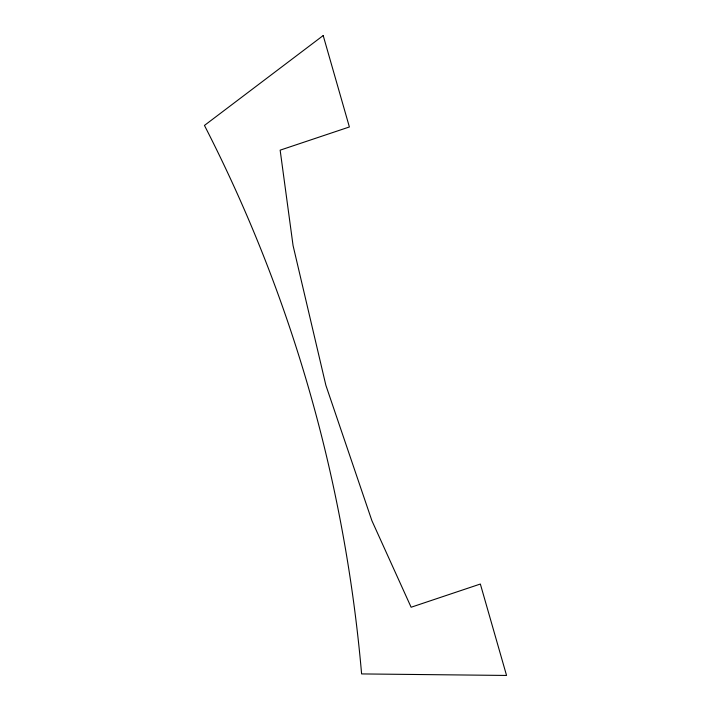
<?xml version="1.0" encoding="UTF-8"?>
<svg xmlns="http://www.w3.org/2000/svg" width="711" height="711" viewBox="0 0 711 711"><rect width="100%" height="100%" fill="white"/><g stroke="black" fill="none" stroke-linecap="round" stroke-linejoin="round"><path stroke-width="1.07" d="M323.194 35.55L204.448 125.438A2315.78 1839.695 -22.9 0 1 361.606 673.921L506.552 675.45L480.352 584.033L411.118 607.238L371.906 520.701L325.878 385.318L293.056 245.508L280.152 150.163L349.385 126.967L323.194 35.55"/></g></svg>
